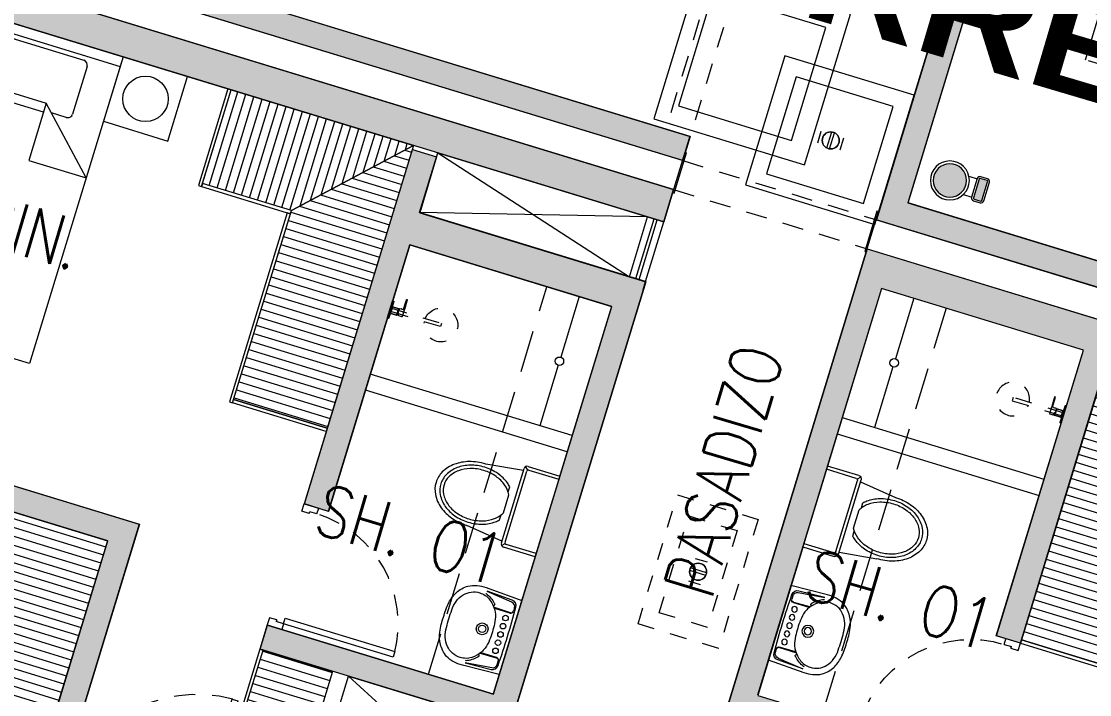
# Model space of a CAD drawing. Header units: millimetres. Extents: x 2471 to 2909, y 1327 to 1568.
# Drawn here: x 2649.39 to 2655.72, y 1480.88 to 1484.87 of the extents above; entities that cross this region are included whole.
import ezdxf
from ezdxf.xclip import XClip

# ---------------------------------------------------------------- set-up
doc = ezdxf.new("R2010")
doc.units = ezdxf.units.MM
doc.header["$XCLIPFRAME"] = 2
doc.set_wipeout_variables(frame=1)
for name, pattern in [('ACAD_ISO07W100', [3, 0, -3]), ('HIDDEN', [0.375, 0.25, -0.125]), ('HIDDEN2', [0.1875, 0.125, -0.0625])]:
    doc.linetypes.add(name, pattern=pattern)
doc.layers.get('0').update_dxf_attribs({"color": 251, "lineweight": 9})
for name, color, linetype, lineweight in [('A-EST HATCH', 251, 'Continuous', 13), ('A-EST PLACAS', 251, 'Continuous', 13), ('A-EST VIGAS', 251, 'HIDDEN2', 13), ('A-ESTRUCTURA-HATCH', 251, 'Continuous', 13), ('A-LINEAS', 251, 'Continuous', 13), ('A-MOBILIARIO', 251, 'Continuous', 13), ('A-MURO BAJO', 251, 'Continuous', 13), ('A-MUROS', 251, 'Continuous', 13), ('A-PROYECCIONES', 251, 'HIDDEN', 13), ('A-SANITARIOS', 251, 'Continuous', 13), ('A_30_DispositivosSanit', 251, 'Continuous', 13), ('A_50_TextoAmbiente', 251, 'Continuous', 13), ('A_50_TextoSubtitulos', 251, 'Continuous', 13), ('DLP_MOBILIARIO FIJO', 251, 'Continuous', 13), ('DLP_VERDE', 251, 'Continuous', 13)]:
    doc.layers.add(name, color=color, linetype=linetype, lineweight=lineweight)
doc.styles.add('R100-200', font='romans.shx', dxfattribs={"width": 0.8, "height": 0.3})
doc.styles.add('R140-200', font='ariblk.ttf', dxfattribs={"height": 0.5})

# ---------------------------------------------------------------- blocks, each defined once
blk = doc.blocks.new('EST P1')
at = {"layer": 'A-ESTRUCTURA-HATCH'}
h = blk.add_hatch(dxfattribs=at)
h.set_pattern_fill('ANSI31', color=256, scale=0.02)
h.set_pattern_definition([(45, (-226392.07709, -8188203.05961), (-0.04490128060535, 0.04490128060535), [])])
h.paths.add_polyline_path([(-3.61, 5.05), (-3.61, 4.85), (-44.785, 4.85), (-44.785, -0.15), (-46.99, -0.15), (-46.99, -11.15), (-3.61, -11.1501), (-3.61, -11.4001), (-47.24, -11.4001), (-47.24, 0.15), (-45.035, 0.15), (-45.035, 5.05)])
h.paths.add_polyline_path([(5.8757, 4.85), (5.8757, 5.05), (35.53, 5.05), (35.53, 4.85)])
h.paths.add_polyline_path([(47.915, 5.05), (35.58, 5.05), (35.58, 4.85), (47.915, 4.85)])
h.paths.add_polyline_path([(51.865, 4.85), (53.3757, 4.85), (53.3757, 5.05), (51.865, 5.05)])
edge = h.paths.add_edge_path()
edge.add_arc((63.3007, -0.15), 9.7, 360, 540)
edge.add_line((53.6007, -0.15), (53.8007, -0.15))
edge.add_arc((63.3007, -0.15), 9.5, 0.90471, 180, ccw=False)
edge.add_line((72.7995, 0), (70.3507, 0))
edge.add_line((70.3507, 0), (70.3507, -0.1499))
edge.add_line((70.3507, -0.1499), (73.0007, -0.15))
edge = h.paths.add_edge_path()
edge.add_arc((63.3007, -0.15), 3.3, 0.00085, 49.99468)
edge.add_line((65.4221, 2.3777), (65.4222, -0.15))
edge.add_line((65.4222, -0.15), (65.2722, -0.15))
edge.add_line((65.2722, -0.15), (65.2721, 2.4964))
edge.add_arc((63.3007, -0.15), 3.3, 53.31658, 179.99996)
edge.add_line((60.0007, -0.15), (59.8007, -0.15))
edge.add_arc((63.3007, -0.15), 3.5, 2.45736, 179.99993, ccw=False)
edge.add_line((66.7975, 0.0001), (69.4507, 0))
edge.add_line((69.4507, 0), (69.4507, -0.1499))
edge.add_line((69.4507, -0.1499), (66.6007, -0.1499))
h.paths.add_polyline_path([(-3.56, -11.15), (35.53, -11.15), (35.53, -11.4001), (-3.56, -11.4001)])
h.paths.add_polyline_path([(35.58, -11.1501), (71.88, -11.1501), (71.88, -11.4001), (35.58, -11.4)])
blk = doc.blocks.new('A$C47ad906b')
at = {"linetype": 'ACAD_ISO07W100'}
blk.add_blockref('EST P1', (27.0859, 53.6317), dxfattribs=at)
blk = doc.blocks.new('A$C00f3ad8b')
at = {"layer": 'A-EST HATCH'}
h = blk.add_hatch(color=256, dxfattribs=at)
h.dxf.hatch_style = 1
h.paths.add_polyline_path([(39.55, 0.0604), (39.55, 6.1254), (38.05, 6.1254), (38.05, 5.3754), (37.9, 5.3754), (37.9, 6.3253), (39.7, 6.3253), (39.7, 5.4503), (41.2, 5.4503), (41.2, 5.9504), (41.35, 5.9504), (41.35, 5.2503), (39.7, 5.2503), (39.7, 0.0604)])
h.paths.add_polyline_path([(18.45, 10.1253), (20.05, 10.1253), (20.05, 13.2253), (18.85, 13.2253), (18.85, 13.3753), (20.2, 13.3753), (20.2, 9.9753), (18.45, 9.9753)])
h.paths.add_polyline_path([(17.65, 13.3753), (17.5, 13.3753), (17.5, 9.9753), (17.65, 9.9753)])
h.paths.add_polyline_path([(12.15, 13.8503), (11.85, 13.8503), (11.85, 13.7003), (12, 13.7003), (12, 10.6253), (12.15, 10.6253)])
h.paths.add_polyline_path([(15.1, 13.2253), (15.1, 10.1253), (16.7, 10.1253), (16.7, 9.9753), (14.95, 9.9753), (14.95, 13.3753), (16.3, 13.3753), (16.3, 13.2253)])
h.paths.add_polyline_path([(5.85, 13.7003), (5.25, 13.7003), (5.25, 13.8504), (6, 13.8504), (6, 10.4504), (4.85, 10.4504), (4.85, 10.6004), (5.85, 10.6004)])
h.paths.add_polyline_path([(4.05, 13.8504), (4.05, 10.4504), (3.9, 10.4504), (3.9, 13.8504)])
h.paths.add_polyline_path([(3.1, 10.6004), (1.5, 10.6004), (1.5, 13.7003), (2.7, 13.7003), (2.7, 13.8504), (1.35, 13.8504), (1.35, 10.4504), (3.1, 10.4504)])
h.paths.add_polyline_path([(5.85, 0.1503), (5.25, 0.1503), (5.25, 0.0004), (6, 0.0004), (6, 3.4004), (4.85, 3.4004), (4.85, 3.2504), (5.85, 3.2504)])
h.paths.add_polyline_path([(4.05, 0.0004), (4.05, 3.4004), (3.9, 3.4004), (3.9, 0.0004)])
h.paths.add_polyline_path([(3.1, 3.2504), (1.5, 3.2504), (1.5, 0.1503), (2.7, 0.1503), (2.7, 0.0004), (1.35, 0.0004), (1.35, 3.4004), (3.1, 3.4004)])
h.paths.add_polyline_path([(8.7, 3.5003), (8.85, 3.5003), (8.85, 0.1504), (9, 0.1504), (9, 0.0004), (8.7, 0.0004)])
h.paths.add_polyline_path([(18.45, 3.7254), (20.05, 3.7254), (20.05, 0.6254), (18.85, 0.6254), (18.85, 0.4754), (20.2, 0.4754), (20.2, 3.8754), (18.45, 3.8754)])
h.paths.add_polyline_path([(17.65, 0.4754), (17.5, 0.4754), (17.5, 3.8754), (17.65, 3.8754)])
h.paths.add_polyline_path([(12.15, 0.0004), (11.85, 0.0004), (11.85, 0.1503), (12, 0.1503), (12, 3.2254), (12.15, 3.2254)])
h.paths.add_polyline_path([(15.1, 0.6254), (15.1, 3.7254), (16.7, 3.7254), (16.7, 3.8754), (14.95, 3.8754), (14.95, 0.4754), (16.3, 0.4754), (16.3, 0.6254)])
h.paths.add_polyline_path([(31.6, 10.1253), (30, 10.1253), (30, 13.2253), (31.2, 13.2253), (31.2, 13.3753), (29.85, 13.3753), (29.85, 9.9753), (31.6, 9.9753)])
h.paths.add_polyline_path([(32.4, 13.3753), (32.55, 13.3753), (32.55, 9.9753), (32.4, 9.9753)])
h.paths.add_polyline_path([(38.2, 13.8503), (38.2, 13.7003), (38.05, 13.7003), (38.05, 10.6253), (37.9, 10.6253), (37.9, 13.8503)])
h.paths.add_polyline_path([(34.95, 13.2253), (34.95, 10.1253), (33.35, 10.1253), (33.35, 9.9753), (35.1, 9.9753), (35.1, 13.3753), (33.75, 13.3753), (33.75, 13.2253)])
h.paths.add_polyline_path([(39.7, 8.6004), (41.35, 8.6004), (41.35, 7.9004), (41.2, 7.9004), (41.2, 8.4004), (39.7, 8.4004), (39.7, 7.5253), (37.9, 7.5253), (37.9, 8.4753), (38.05, 8.4753), (38.05, 7.7253), (39.55, 7.7253), (39.55, 13.7903), (39.7, 13.7903)])
h.paths.add_polyline_path([(44.2, 13.7003), (44.8, 13.7003), (44.8, 13.8504), (44.05, 13.8504), (44.05, 10.4504), (45.2, 10.4504), (45.2, 10.6004), (44.2, 10.6004)])
h.paths.add_polyline_path([(46, 13.8504), (46, 10.4504), (46.15, 10.4504), (46.15, 13.8504)])
h.paths.add_polyline_path([(46.95, 10.6004), (48.55, 10.6004), (48.55, 13.7003), (47.35, 13.7003), (47.35, 13.8504), (48.7, 13.8504), (48.7, 10.4504), (46.95, 10.4504)])
h.paths.add_polyline_path([(46, 0.0004), (46, 3.4004), (46.15, 3.4004), (46.15, 0.0004)])
h.paths.add_polyline_path([(46.95, 3.2504), (48.55, 3.2504), (48.55, 0.1503), (47.35, 0.1503), (47.35, 0.0004), (48.7, 0.0004), (48.7, 3.4004), (46.95, 3.4004)])
h.paths.add_polyline_path([(41.35, 3.5003), (41.2, 3.5003), (41.2, 0.1504), (41.05, 0.1504), (41.05, 0.0004), (41.35, 0.0004)])
h.paths.add_polyline_path([(31.6, 3.7254), (30, 3.7254), (30, 0.6254), (31.2, 0.6254), (31.2, 0.4754), (29.85, 0.4754), (29.85, 3.8754), (31.6, 3.8754)])
h.paths.add_polyline_path([(32.4, 0.4754), (32.55, 0.4754), (32.55, 3.8754), (32.4, 3.8754)])
h.paths.add_polyline_path([(37.9, 0.0004), (38.2, 0.0004), (38.2, 0.1504), (38.05, 0.1503), (38.05, 3.2254), (37.9, 3.2254)])
h.paths.add_polyline_path([(34.95, 0.6254), (34.95, 3.7254), (33.35, 3.7254), (33.35, 3.8754), (35.1, 3.8754), (35.1, 0.4754), (33.75, 0.4754), (33.75, 0.6254)])
h.paths.add_polyline_path([(10.35, 6.3253), (12.15, 6.3253), (12.15, 5.3754), (12, 5.3754), (12, 6.1254), (10.5, 6.1254), (10.5, 0.0604), (10.35, 0.0604), (10.35, 5.2503), (8.7, 5.2503), (8.7, 5.9504), (8.85, 5.9504), (8.85, 5.4503), (10.35, 5.4503)])
h.paths.add_polyline_path([(44.05, 0.0004), (44.05, 3.4004), (45.2, 3.4004), (45.2, 3.2504), (44.2, 3.2504), (44.2, 0.1503), (44.8, 0.1503), (44.8, 0.0004)])
h.paths.add_polyline_path([(46.9532, 8.3504), (47.1, 8.3504), (47.1, 9.5504), (44.95, 9.5504), (44.95, 9.4004), (45.4, 9.4004), (45.4, 7.8004), (45.6, 7.8004), (45.6, 9.4004), (46.95, 9.4004), (46.95, 8.3504)], flags=17)
h.paths.add_polyline_path([(46.9532, 5.5004), (47.1, 5.5004), (47.1, 4.3004), (44.95, 4.3004), (44.95, 4.4504), (45.4, 4.4504), (45.4, 6.0504), (45.6, 6.0504), (45.6, 4.4504), (46.95, 4.4504), (46.95, 5.5004)], flags=17)
h.paths.add_polyline_path([(41.1999, 7.0004), (44.05, 7.0004), (44.05, 9.5504), (44.2, 9.5504), (44.2, 7.0003), (46.95, 7.0004), (46.95, 7.6003), (47.1, 7.6003), (47.1, 7.0004), (49.85, 7.0004), (49.85, 11.0504), (50.05, 11.0504), (50.05, 2.8004), (49.85, 2.8004), (49.85, 6.8504), (47.1, 6.8504), (47.1, 6.2504), (46.95, 6.2504), (46.95, 6.8504), (44.2, 6.8504), (44.2, 4.3004), (44.05, 4.3004), (44.05, 6.8504), (41.1999, 6.8504)])
h.paths.add_polyline_path([(41.35, 13.8504), (41.35, 10.3504), (41.2, 10.3504), (41.2, 13.7003), (41.05, 13.7003), (41.05, 13.8503)])
h.paths.add_polyline_path([(10.35, 13.7903), (10.35, 8.6004), (8.7, 8.6004), (8.7, 7.9003), (8.85, 7.9003), (8.85, 8.4004), (10.35, 8.4004), (10.35, 7.5253), (12.15, 7.5253), (12.15, 8.4753), (12, 8.4753), (12, 7.7253), (10.5, 7.7253), (10.5, 13.7903)])
h.paths.add_polyline_path([(2.95, 7.0003), (0.2, 7.0004), (0.2, 11.0504), (0, 11.0504), (0, 2.8004), (0.2, 2.8004), (0.2, 6.8504), (2.95, 6.8504), (2.95, 6.2504), (3.1, 6.2504), (3.1, 6.8504), (5.85, 6.8504), (5.85, 4.3004), (6, 4.3004), (6, 6.8504), (8.8501, 6.8504), (8.8501, 7.0003), (6, 7.0003), (6, 9.5503), (5.85, 9.5503), (5.85, 7.0003), (3.1, 7.0003), (3.1, 7.6004), (2.95, 7.6004)])
h.paths.add_polyline_path([(8.7, 13.8503), (9, 13.8503), (9, 13.7003), (8.85, 13.7003), (8.85, 10.3504), (8.7, 10.3504)])
h.paths.add_polyline_path([(3.0968, 8.3504), (2.95, 8.3504), (2.95, 9.5503), (5.1, 9.5503), (5.1, 9.4003), (4.65, 9.4003), (4.65, 7.8003), (4.45, 7.8003), (4.45, 9.4003), (3.1, 9.4003), (3.1, 8.3504)], flags=17)
h.paths.add_polyline_path([(3.0968, 5.5004), (2.95, 5.5004), (2.95, 4.3004), (5.1, 4.3004), (5.1, 4.4504), (4.65, 4.4503), (4.65, 6.0503), (4.45, 6.0503), (4.45, 4.4503), (3.1, 4.4504), (3.1, 5.5004)], flags=17)
h.paths.add_polyline_path([(23.35, 7.5254), (23.2, 7.5254), (23.2, 11.2254), (23.35, 11.2254)])
h.paths.add_polyline_path([(27.6, 7.5254), (37, 7.5253), (37, 7.6753), (33.45, 7.6753), (33.45, 9.0753), (33.25, 9.0753), (33.25, 7.6753), (30.35, 7.6753), (30.35, 9.0753), (30.2, 9.0753), (30.2, 7.6753), (27.8, 7.6753), (27.8, 8.9254), (29.45, 8.9253), (29.45, 9.0753), (27.175, 9.0753), (27.175, 8.9254), (27.6, 8.9254)])
h.paths.add_polyline_path([(27.15, 7.5254), (25.15, 7.5254), (25.15, 7.6754), (27, 7.6754), (27, 11.0754), (25.15, 11.0754), (25.15, 11.2253), (27, 11.2253), (27, 13.3753), (27.85, 13.3753), (27.85, 13.2253), (27.15, 13.2253)])
h.paths.add_polyline_path([(22.45, 8.9253), (22.45, 7.5254), (13.05, 7.5253), (13.05, 7.6753), (16.6, 7.6753), (16.6, 9.0753), (16.8, 9.0753), (16.8, 7.6753), (19.7, 7.6753), (19.7, 9.0753), (19.85, 9.0753), (19.85, 7.6753), (22.25, 7.6753), (22.25, 8.9253), (20.6, 8.9253), (20.6, 9.0753), (22.795, 9.077), (22.795, 8.927)])
h.paths.add_polyline_path([(22.82, 13.227), (22.2, 13.2253), (22.2, 13.3753), (23.02, 13.377), (23.02, 7.527), (22.82, 7.527)])
h.paths.add_polyline_path([(23.02, 4.752), (23.02, 0.477), (22.2, 0.4754), (22.2, 0.6254), (22.82, 0.627), (22.82, 4.752)])
h.paths.add_polyline_path([(21.05, 4.7754), (21.05, 4.9254), (22.82, 4.927), (22.82, 6.177), (20.3, 6.1754), (20.3, 4.7754), (20.15, 4.7754), (20.15, 6.1754), (16.8, 6.1754), (16.8, 4.7754), (16.6, 4.7754), (16.6, 6.1754), (13.05, 6.1754), (13.05, 6.3253), (23.02, 6.327), (23.02, 4.777)])
h.paths.add_polyline_path([(29, 4.7754), (29, 4.9254), (27.2, 4.9254), (27.2, 6.1754), (29.75, 6.1754), (29.75, 4.7754), (29.9, 4.7754), (29.9, 6.1754), (33.25, 6.1754), (33.25, 4.7754), (33.45, 4.7754), (33.45, 6.1754), (37, 6.1754), (37, 6.3253), (27, 6.3254), (27, 4.7754)])
h.paths.add_polyline_path([(26, 1.0254), (23.35, 1.0254), (23.35, 3.6754), (25.7, 3.6754), (25.7, 4.2254), (26, 4.2254), (26, 4.3754), (25.55, 4.3754), (25.55, 3.8254), (23.35, 3.8254), (23.35, 6.1754), (24.55, 6.1754), (24.55, 6.3254), (23.2, 6.3254), (23.2, 0.8754), (26, 0.8754)])
h.paths.add_polyline_path([(27, 0.4754), (27.85, 0.4754), (27.85, 0.6254), (27.15, 0.6254), (27.15, 4.7504), (27, 4.7504)])
at = {"layer": 'A-EST PLACAS', "elevation": 0}
for points in [[(18.45, 10.1253), (20.05, 10.1253), (20.05, 13.2253), (18.85, 13.2253), (18.85, 13.3753), (20.2, 13.3753), (20.2, 9.9753), (18.45, 9.9753)], [(22.82, 13.227), (22.2, 13.2253), (22.2, 13.3753), (23.02, 13.377), (23.02, 7.527), (22.82, 7.527)], [(23.35, 7.5254), (23.2, 7.5254), (23.2, 11.2254), (23.35, 11.2254)], [(22.45, 8.9253), (22.45, 7.5254), (13.05, 7.5253), (13.05, 7.6753), (16.6, 7.6753), (16.6, 9.0753), (16.8, 9.0753), (16.8, 7.6753), (19.7, 7.6753), (19.7, 9.0753), (19.85, 9.0753), (19.85, 7.6753), (22.25, 7.6753), (22.25, 8.9253), (20.6, 8.9253), (20.6, 9.0753), (22.795, 9.077), (22.795, 8.927)], [(21.05, 4.7754), (21.05, 4.9254), (22.82, 4.927), (22.82, 6.177), (20.3, 6.1754), (20.3, 4.7754), (20.15, 4.7754), (20.15, 6.1754), (16.8, 6.1754), (16.8, 4.7754), (16.6, 4.7754), (16.6, 6.1754), (13.05, 6.1754), (13.05, 6.3253), (23.02, 6.327), (23.02, 4.777)], [(26, 1.0254), (23.35, 1.0254), (23.35, 3.6754), (25.7, 3.6754), (25.7, 4.2254), (26, 4.2254), (26, 4.3754), (25.55, 4.3754), (25.55, 3.8254), (23.35, 3.8254), (23.35, 6.1754), (24.55, 6.1754), (24.55, 6.3254), (23.2, 6.3254), (23.2, 0.8754), (26, 0.8754)]]:
    blk.add_lwpolyline(points, close=True, dxfattribs=at)
at = {"layer": 'A-EST VIGAS'}
for p, q in [((23.02, 7.527, 0), (23.02, 6.327, 0)), ((23.2, 7.5254, 0), (23.2, 6.3254, 0))]:
    blk.add_line(p, q, dxfattribs=at)
at = {"layer": 'A-EST VIGAS', "elevation": 0}
for points in [[(25.15, 7.6754), (23.35, 7.6754)], [(25.15, 7.5254), (23.35, 7.5254)]]:
    blk.add_lwpolyline(points, dxfattribs=at)
blk = doc.blocks.new('*U810')
at = {"true_color": 0xfa0000}
for points in [[(587.1393, -118.8736, 1), (587.1393, -119.1537, 1)], [(587.057, -119.2462, 0.414214), (587.049, -119.2542), (587.049, -119.313, 0.414214), (587.057, -119.321), (587.2215, -119.321, 0.414214), (587.2295, -119.313), (587.2295, -119.2542, 0.414214), (587.2215, -119.2462)]]:
    blk.add_hatch(color=1, dxfattribs=at).paths.add_polyline_path(points)
for p, q in [((587.0593, -119.1569), (587.0593, -119.2302)), ((587.2193, -119.1569), (587.2193, -119.2302))]:
    blk.add_line(p, q)
for points in [[(587.2455, -119.2542), (587.2455, -119.313, -0.414214), (587.2215, -119.337), (587.057, -119.337, -0.414214), (587.033, -119.313), (587.033, -119.2542, -0.414214), (587.057, -119.2302), (587.2215, -119.2302, -0.414214)], [(587.2295, -119.2542), (587.2295, -119.313, -0.414214), (587.2215, -119.321), (587.057, -119.321, -0.414214), (587.049, -119.313), (587.049, -119.2542, -0.414214), (587.057, -119.2462), (587.2215, -119.2462, -0.414214)]]:
    blk.add_lwpolyline(points, format="xyb", close=True)
for radius in [0.1641, 0.1401]:
    blk.add_circle((587.1393, -119.0136), radius)
blk = doc.blocks.new('*U821')
for p, q in [((0.01, 0.855), (0.01, 0.9)), ((0.1, 0.865), (0.1, 0.9)), ((0.055, 0.855), (0.01, 0.855)), ((0.1, 0.865), (0.055, 0.865)), ((0.055, 0.855), (0.055, 0.865)), ((0.055, 0.045), (0.01, 0.045)), ((0.01, 0.045), (0.01, 0)), ((0.055, 0.045), (0.055, 0.035)), ((0.1, 0.035), (0.055, 0.035)), ((0.1, 0.035), (0.1, 0))]:
    blk.add_line(p, q)
blk.add_lwpolyline([(0.93, 0.07), (0.93, 0.035), (0.1, 0.035), (0.1, 0.07)], close=True)
at = {"color": 7, "linetype": 'HIDDEN2'}
blk.add_arc((0.0995, 0.0339), 0.8311, 2.23015, 89.96723, dxfattribs=at)
blk = doc.blocks.new('ducha marsano')
at = {"linetype": 'HIDDEN2', "ltscale": 0.5, "extrusion": (-4.9425e-10, -7.91123e-10, -1)}
for p, q in [((-0.01, 0), (0.01, 0)), ((0.01, 0), (0.01, -0.3155)), ((-0.0205, -0.08), (-0.0205, -0.0601)), ((-0.0155, -0.058), (-0.0157, -0.058)), ((-0.01, -0.3155), (-0.01, 0)), ((0.0225, -0.0515), (-0.0001, -0.0515)), ((0.0225, -0.0515), (0.0225, -0.0627)), ((0.021, -0.0815), (-0.019, -0.0815)), ((0.025, -0.0815), (0.021, -0.0815)), ((0.0225, -0.0682), (0.0225, -0.077)), ((0.0225, -0.077), (0.025, -0.077)), ((0.025, -0.077), (0.0771, -0.077)), ((0.0771, -0.0815), (0.025, -0.0815)), ((0.0771, -0.077), (0.0816, -0.077)), ((0.0816, -0.0815), (0.0771, -0.0815)), ((0.0816, -0.077), (0.082, -0.077)), ((0.082, -0.0815), (0.0816, -0.0815)), ((0.082, -0.077), (0.084, -0.077)), ((0.084, -0.0815), (0.082, -0.0815)), ((0.0855, -0.0785), (0.0855, -0.08)), ((0.01, -0.3155), (-0.01, -0.3155))]:
    blk.add_line(p, q, dxfattribs=at)
for centre, radius, start, end in [((-0.0004, -0.0462), 0.02, 323.95812, 354.92979), ((0.0004, -0.0462), 0.02, 185.07021, 195.2705), ((0.019, -0.08), 0.0015, 270, 360), ((-0.084, -0.0785), 0.0015, 90, 180), ((-0.084, -0.08), 0.0015, 180, 270), ((0, -0.3155), 0.1, 95.73917, 84.26083)]:
    blk.add_arc(centre, radius, start, end, dxfattribs=at)
at = {"linetype": 'HIDDEN2', "ltscale": 0.5, "extrusion": (-4.94252e-10, -7.91124e-10, -1)}
blk.add_ellipse((0, -0.0515), major_axis=(-0.0225, -0.0095), ratio=0.001448, start_param=0.425436, end_param=1.567366, dxfattribs=at)
at = {"linetype": 'HIDDEN2', "ltscale": 0.5}
for points, degree in [([(-0.0305, 0), (0, 0), (0.0305, 0)], 2), ([(0.0305, 0), (0.0415, 0), (0.0525, 0)], 2), ([(0.0525, 0), (0.0525, -0.0038), (0.0525, -0.0075)], 2), ([(-0.0525, 0), (-0.0525, -0.0038), (-0.0525, -0.0075)], 2), ([(-0.0525, 0), (-0.0415, 0), (-0.0305, 0)], 2), ([(-0.0525, -0.0075), (-0.0525, -0.0075), (-0.0525, -0.0075)], 2), ([(0.0305, -0.008), (0, -0.008), (-0.0305, -0.008)], 2), ([(-0.0215, -0.008), (-0.0215, -0.0093), (-0.0215, -0.0105)], 2), ([(-0.021, -0.011), (-0.007, -0.011), (0.007, -0.011), (0.021, -0.011)], 3), ([(-0.02, -0.011), (-0.02, -0.0294), (-0.02, -0.0477)], 2), ([(-0.0197, -0.048), (0, -0.048), (0.0197, -0.048)], 2), ([(0.02, -0.011), (0.02, -0.0294), (0.02, -0.0477)], 2), ([(0.0215, -0.008), (0.0215, -0.0093), (0.0215, -0.0105)], 2)]:
    blk.add_open_spline(points, degree=degree, dxfattribs=at)
for points, weights in [([(-0.0525, -0.0075), (-0.0525, -0.0075), (-0.0525, -0.0075)], [1, 0.990847086912, 0.982266230892]), ([(-0.052, -0.008), (-0.0525, -0.008), (-0.0525, -0.0075)], [1, 0.707106781193, 1]), ([(-0.0215, -0.0105), (-0.0215, -0.011), (-0.021, -0.011)], [1, 0.70710678154, 1]), ([(-0.02, -0.0477), (-0.02, -0.048), (-0.0197, -0.048)], [1, 0.707106780138, 1]), ([(0.02, -0.0477), (0.02, -0.048), (0.0197, -0.048)], [1, 0.707106779703, 1]), ([(0.0211, -0.011), (0.0211, -0.011), (0.021, -0.011)], [1, 0.992411795776, 1]), ([(0.052, -0.008), (0.0521, -0.008), (0.0521, -0.008)], [1, 0.992411795771, 1])]:
    blk.add_rational_spline(points, weights, degree=2, dxfattribs=at)
for points, knots in [([(-0.0305, -0.008), (-0.0332, -0.008), (-0.0374, -0.008), (-0.0424, -0.008), (-0.0458, -0.008), (-0.0486, -0.008), (-0.0512, -0.008), (-0.052, -0.008), (-0.052, -0.008)], [0, 0, 0, 0, 8.104572, 12.495263, 16.885954, 21.276645, 25.667336, 33.771908, 33.771908, 33.771908, 33.771908]), ([(0.0225, -0.0682), (0.0225, -0.0682), (0.0225, -0.0682), (0.0225, -0.0679), (0.0224, -0.0677), (0.0224, -0.0672), (0.0224, -0.0669), (0.0223, -0.0662), (0.0223, -0.0658), (0.0223, -0.0652), (0.0223, -0.0648), (0.0224, -0.0641), (0.0224, -0.0638), (0.0224, -0.0633), (0.0225, -0.0631), (0.0225, -0.0628), (0.0225, -0.0627), (0.0225, -0.0627)], [0.4148436, 0.4148436, 0.4148436, 0.4148436, 0.5185541, 0.5185541, 0.6222645, 0.6222645, 0.7259759, 0.7259759, 0.8296873, 0.8296873, 0.9333987, 0.9333987, 1.03711, 1.03711, 1.1408205, 1.1408205, 1.2445309, 1.2445309, 1.2445309, 1.2445309]), ([(0.052, -0.008), (0.052, -0.008), (0.0512, -0.008), (0.0486, -0.008), (0.0458, -0.008), (0.0424, -0.008), (0.0374, -0.008), (0.0332, -0.008), (0.0305, -0.008)], [0, 0, 0, 0, 8.104572, 12.495263, 16.885954, 21.276645, 25.667336, 33.771908, 33.771908, 33.771908, 33.771908])]:
    blk.add_open_spline(points, degree=3, knots=knots, dxfattribs=at)
for points, weights, degree, knots in [([(0.0211, -0.011), (0.0211, -0.011), (0.0211, -0.011), (0.0211, -0.011), (0.0214, -0.0109), (0.0215, -0.0107), (0.0215, -0.0105)], [0.918641037743, 0.918640949346, 0.918640860949, 0.918640772552, 0.789223156395, 0.789223156395, 0.918640772552], 3, [0.1238988, 0.1238988, 0.1238988, 0.1238988, 0.1238993, 0.1238993, 0.1238993, 0.78603, 0.78603, 0.78603, 0.78603]), ([(0.0521, -0.008), (0.0521, -0.008), (0.0521, -0.008), (0.0525, -0.0079), (0.0525, -0.0075)], [0.918641037749, 0.918640905153, 0.918640772558, 0.724517853988, 0.918640772558], 2, [0.1238988, 0.1238988, 0.1238988, 0.1238993, 0.1238993, 0.7860311, 0.7860311, 0.7860311])]:
    blk.add_rational_spline(points, weights, degree=degree, knots=knots, dxfattribs=at)
blk = doc.blocks.new('*U806')
for p, q in [((0.01, 0.705), (0.01, 0.75)), ((0.055, 0.705), (0.01, 0.705)), ((0.1, 0.715), (0.055, 0.715)), ((0.055, 0.705), (0.055, 0.715)), ((0.1, 0.715), (0.1, 0.75)), ((0.055, 0.045), (0.01, 0.045)), ((0.01, 0.045), (0.01, 0)), ((0.055, 0.045), (0.055, 0.035)), ((0.1, 0.035), (0.055, 0.035)), ((0.1, 0.035), (0.1, 0))]:
    blk.add_line(p, q)
blk.add_lwpolyline([(0.78, 0.07), (0.78, 0.035), (0.1, 0.035), (0.1, 0.07)], close=True)
at = {"color": 7, "linetype": 'HIDDEN2'}
blk.add_arc((0.0996, 0.0341), 0.6809, 2.23015, 89.96723, dxfattribs=at)
blk = doc.blocks.new('SIFON JET_PLANTA')
blk.add_wipeout([(0, -0.25), (-0.195, -0.25), (-0.1995, -0.2495), (-0.2029, -0.2484), (-0.2029, -0.2484), (-0.2067, -0.2462), (-0.2067, -0.2462), (-0.209, -0.244), (-0.209, -0.244), (-0.2091, -0.2441), (-0.2108, -0.2423), (-0.2108, -0.2423), (-0.2108, -0.2423), (-0.2126, -0.2395), (-0.2126, -0.2395), (-0.2138, -0.2369), (-0.2138, -0.2369), (-0.2147, -0.2335), (-0.215, -0.23), (-0.215, -0.227), (-0.215, -0.2181), (-0.44, -0.19), (-0.4428, -0.19), (-0.4467, -0.1899), (-0.449, -0.1899), (-0.4518, -0.1898), (-0.455, -0.1897), (-0.4568, -0.1896), (-0.4592, -0.1894), (-0.4619, -0.1893), (-0.4639, -0.1891), (-0.4651, -0.189), (-0.4651, -0.189), (-0.4695, -0.1887), (-0.4735, -0.1883), (-0.4761, -0.188), (-0.4785, -0.1877), (-0.4812, -0.1874), (-0.4824, -0.1872), (-0.4862, -0.1867), (-0.4884, -0.1864), (-0.4916, -0.1859), (-0.4936, -0.1856), (-0.495, -0.1854), (-0.4974, -0.1849), (-0.4974, -0.1849), (-0.5022, -0.184), (-0.5066, -0.1832), (-0.5094, -0.1826), (-0.5118, -0.1821), (-0.5151, -0.1813), (-0.5177, -0.1807), (-0.5217, -0.1796), (-0.5238, -0.1791), (-0.5267, -0.1783), (-0.5267, -0.1783), (-0.5296, -0.1775), (-0.5321, -0.1768), (-0.5352, -0.1759), (-0.5385, -0.1749), (-0.5385, -0.1749), (-0.5412, -0.174), (-0.5428, -0.1735), (-0.5449, -0.1728), (-0.5465, -0.1722), (-0.5491, -0.1713), (-0.551, -0.1706), (-0.5543, -0.1693), (-0.5568, -0.1683), (-0.5598, -0.1671), (-0.5614, -0.1664), (-0.5644, -0.1652), (-0.5659, -0.1645), (-0.5675, -0.1637), (-0.5702, -0.1625), (-0.5738, -0.1608), (-0.5759, -0.1598), (-0.5781, -0.1587), (-0.5833, -0.1559), (-0.5871, -0.1538), (-0.5896, -0.1524), (-0.5918, -0.1511), (-0.5936, -0.15), (-0.595, -0.1492), (-0.5964, -0.1483), (-0.5987, -0.1469), (-0.6004, -0.1458), (-0.602, -0.1448), (-0.6039, -0.1435), (-0.6058, -0.1422), (-0.607, -0.1415), (-0.6086, -0.1403), (-0.612, -0.1379), (-0.6142, -0.1363), (-0.6153, -0.1355), (-0.6168, -0.1344), (-0.6179, -0.1335), (-0.6193, -0.1324), (-0.6204, -0.1315), (-0.6215, -0.1307), (-0.6223, -0.13), (-0.6235, -0.1291), (-0.6245, -0.1281), (-0.6245, -0.1281), (-0.6262, -0.1268), (-0.6276, -0.1255), (-0.6288, -0.1244), (-0.6305, -0.123), (-0.6318, -0.1217), (-0.6318, -0.1217), (-0.6335, -0.1201), (-0.6347, -0.119), (-0.6347, -0.119), (-0.6379, -0.1158), (-0.64, -0.1137), (-0.6458, -0.1074), (-0.6494, -0.1032), (-0.6554, -0.0958), (-0.6599, -0.0897), (-0.6623, -0.0862), (-0.6646, -0.0826), (-0.6679, -0.0774), (-0.6706, -0.0727), (-0.6722, -0.0699), (-0.6751, -0.0642), (-0.677, -0.0602), (-0.6779, -0.0581), (-0.6792, -0.0551), (-0.6803, -0.0522), (-0.6814, -0.0492), (-0.6827, -0.0457), (-0.6838, -0.0419), (-0.6855, -0.0361), (-0.6864, -0.0321), (-0.687, -0.0296), (-0.6876, -0.0264), (-0.6881, -0.0232), (-0.6891, -0.0164), (-0.6896, -0.0111), (-0.6899, -0.0065), (-0.69, 0), (-0.6899, 0.0044), (-0.6897, 0.0096), (-0.6893, 0.014), (-0.6887, 0.0194), (-0.6881, 0.0236), (-0.6881, 0.0236), (-0.6872, 0.0284), (-0.6867, 0.031), (-0.6855, 0.0361), (-0.6855, 0.0361), (-0.6838, 0.0421), (-0.6838, 0.0421), (-0.6819, 0.048), (-0.6804, 0.0521), (-0.6793, 0.0547), (-0.6779, 0.0582), (-0.6745, 0.0655), (-0.6745, 0.0655), (-0.6722, 0.0699), (-0.6705, 0.0728), (-0.669, 0.0755), (-0.6672, 0.0785), (-0.665, 0.082), (-0.6634, 0.0845), (-0.6611, 0.088), (-0.657, 0.0936), (-0.657, 0.0936), (-0.6534, 0.0984), (-0.6534, 0.0984), (-0.6503, 0.1023), (-0.6453, 0.108), (-0.6386, 0.1152), (-0.6326, 0.121), (-0.6299, 0.1235), (-0.6251, 0.1276), (-0.6206, 0.1314), (-0.6168, 0.1344), (-0.6106, 0.1389), (-0.6061, 0.142), (-0.6, 0.1461), (-0.5963, 0.1484), (-0.5908, 0.1517), (-0.5862, 0.1543), (-0.5794, 0.158), (-0.5693, 0.1629), (-0.5517, 0.1703), (-0.5465, 0.1722), (-0.5385, 0.1749), (-0.5346, 0.176), (-0.5265, 0.1784), (-0.5216, 0.1797), (-0.5148, 0.1813), (-0.5079, 0.1829), (-0.5016, 0.1842), (-0.4865, 0.1867), (-0.4763, 0.188), (-0.4726, 0.1884), (-0.4636, 0.1892), (-0.4549, 0.1897), (-0.449, 0.1899), (-0.44, 0.19), (-0.4322, 0.191), (-0.215, 0.2181), (-0.215, 0.2234), (-0.215, 0.2278), (-0.2149, 0.2323), (-0.2142, 0.2356), (-0.2129, 0.239), (-0.211, 0.2419), (-0.2091, 0.2441), (-0.2077, 0.2455), (-0.2055, 0.247), (-0.2007, 0.2492), (-0.195, 0.25), (-0.195, 0.25), (-0.1605, 0.25), (-0.0975, 0.25), (-0.0323, 0.25), (0, 0.25)])
for p, q in [((-0.215, 0.2181), (-0.44, 0.19)), ((-0.215, -0.23), (-0.215, 0.23)), ((-0.2091, 0.2441), (-0.1921, 0.2271)), ((-0.195, 0.25), (0, 0.25)), ((-0.195, -0.22), (-0.195, 0.22)), ((-0.185, 0.23), (0, 0.23)), ((0, 0.25), (0, -0.25)), ((-0.265, 0.0718), (-0.265, 0.1028)), ((-0.255, -0.0562), (-0.255, 0.0562)), ((-0.265, -0.1028), (-0.265, -0.0718)), ((-0.215, -0.2181), (-0.44, -0.19)), ((-0.2091, -0.2441), (-0.1921, -0.2271)), ((0, -0.25), (-0.195, -0.25)), ((0, -0.23), (-0.185, -0.23))]:
    blk.add_line(p, q)
for points in [[(-0.44, 0.19, 0.076393), (-0.5385, 0.1749, 0.086437), (-0.6168, 0.1344, 0.105872), (-0.6722, 0.0699, 0.125404), (-0.69, 0, 0.125404), (-0.6722, -0.0699, 0.105872), (-0.6168, -0.1344, 0.086437), (-0.5385, -0.1749, 0.076393), (-0.44, -0.19, 0.076393)], [(-0.265, 0.1028, 0.0362), (-0.2844, 0.1202, 0.08725), (-0.3535, 0.1565, 0.077598), (-0.44, 0.17, 0.077598), (-0.5265, 0.1565, 0.08725), (-0.5956, 0.1202, 0.105601), (-0.6443, 0.0627, 0.12364), (-0.66, 0, 0.12364), (-0.6443, -0.0627, 0.105601), (-0.5956, -0.1202, 0.08725), (-0.5265, -0.1565, 0.077598), (-0.44, -0.17, 0.077598)], [(-0.255, 0.0562, 0.100268), (-0.2967, 0.1044, 0.08725), (-0.3596, 0.1374, 0.077598), (-0.44, 0.15, 0.077598), (-0.5204, 0.1374, 0.08725), (-0.5833, 0.1044, 0.105601), (-0.6266, 0.0532, 0.12364), (-0.64, 0, 0.12364), (-0.6266, -0.0532, 0.105601), (-0.5833, -0.1044, 0.08725), (-0.5204, -0.1374, 0.077598), (-0.44, -0.15, 0.077598)], [(-0.44, -0.15, 0.077598), (-0.3596, -0.1374, 0.08725), (-0.2967, -0.1044, 0.100268), (-0.255, -0.0562, 0.12364)], [(-0.44, -0.17, 0.077598), (-0.3535, -0.1565, 0.08725), (-0.2844, -0.1202, 0.0362), (-0.265, -0.1028, 0.12364)]]:
    blk.add_lwpolyline(points, format="xyb")
for centre, radius, start, end in [((-0.195, 0.23), 0.02, 90, 180), ((-0.185, 0.22), 0.01, 90, 180), ((-0.195, -0.23), 0.02, 180, 270), ((-0.185, -0.22), 0.01, 180, 270)]:
    blk.add_arc(centre, radius, start, end)
blk = doc.blocks.new('BOWL-ITALGRIF_VARADERO_01')
for p, q in [((-0.2032, -0.1971), (-0.2208, -0.038)), ((0.2032, -0.1971), (0.2208, -0.038)), ((-0.1404, -0.2077), (-0.1424, -0.1083)), ((-0.1375, -0.205), (-0.1375, -0.1117)), ((0.1375, -0.205), (0.1375, -0.1117)), ((0.1404, -0.2077), (0.1424, -0.1083)), ((-0.1753, -0.222), (-0.1544, -0.222)), ((0.1753, -0.222), (0.1544, -0.222))]:
    blk.add_line(p, q)
for points in [[(-0.0917, 0.1589, -0.02989), (-0.0456, 0.1646, -0.007822), (0.0456, 0.1646, -0.02989), (0.0918, 0.1589, -0.091737), (0.1601, 0.1343, -0.112496), (0.2175, 0.0792, -0.147885), (0.2402, -0.0257), (0.23, -0.25), (-0.23, -0.25), (-0.2402, -0.0257, -0.147885), (-0.2175, 0.0792, -0.112496), (-0.1601, 0.1343, -0.091737)], [(-0.0496, -0.1363, -0.062677), (-0.1048, -0.1249, -0.110639), (-0.1576, -0.091, -0.120976), (-0.195, -0.0344, -0.061198), (-0.2, 0, -0.21707), (-0.1593, 0.092, -0.174983), (-0.0545, 0.1298, -0.010618), (0, 0.131, -0.010618), (0.0545, 0.1298, -0.174983), (0.1593, 0.092, -0.21707), (0.2, 0, -0.061198), (0.195, -0.0344, -0.120976), (0.1576, -0.091, -0.110639), (0.1048, -0.1249, -0.062677), (0.0496, -0.1363, -0.017583), (0, -0.138, -0.017583)]]:
    blk.add_lwpolyline(points, format="xyb", close=True)
for points in [[(-0.2216, -0.0381), (-0.2145, -0.1954, 0.390823), (-0.1807, -0.2288, 0.017524), (0.1807, -0.2288, 0.390823), (0.2145, -0.1954), (0.2216, -0.0381)], [(-0.2072, -0.035, 0.005), (-0.2064, -0.038, 0.121292), (-0.166, -0.0996, 0.007977), (-0.1624, -0.1031)], [(0.2072, -0.035, -0.005), (0.2064, -0.038, -0.121292), (0.166, -0.0996, -0.007977), (0.1624, -0.1031)]]:
    blk.add_lwpolyline(points, format="xyb")
for centre, radius in [((0, -0.075), 0.035), ((0, -0.075), 0.0215), ((-0.1015, -0.1885), 0.0165), ((-0.051, -0.1885), 0.0165), ((0, -0.1885), 0.0165), ((0.051, -0.1885), 0.0165), ((0.1015, -0.1885), 0.0165)]:
    blk.add_circle(centre, radius)
for centre, radius, start, end in [((-0.1583, -0.0987), 0.006, 226.64309, 46.64309), ((-0.1404, -0.1083), 0.002, 54.36186, 181.13739), ((-0.1355, -0.1117), 0.002, 56.71088, 180), ((0.1048, -0.1249), 9.094947017729287e-16, 0, 217.6714), ((0.1355, -0.1117), 0.002, 0, 123.28912), ((0.1404, -0.1083), 0.002, 358.86261, 125.63814), ((0.1583, -0.0987), 0.006, 133.35691, 313.35691), ((-0.1753, -0.194), 0.028, 186.31112, 270), ((-0.1545, -0.205), 0.017, 270, 0), ((-0.1544, -0.208), 0.014, 270, 1.13739), ((0.1545, -0.205), 0.017, 180, 270), ((0.1544, -0.208), 0.014, 178.86261, 270), ((0.1753, -0.194), 0.028, 270, 353.68888)]:
    blk.add_arc(centre, radius, start, end)
blk = doc.blocks.new('CAMA 2PLAZAS C_VELADOR')
at = {"layer": 'A-MOBILIARIO'}
for p, q in [((-1.8499, 0), (-0.3999, 0)), ((-1.8499, -0.06), (-1.8499, 0)), ((-0.3999, 0), (-0.3999, -0.06))]:
    blk.add_line(p, q, dxfattribs=at)
at = {"layer": 'A-MOBILIARIO', "linetype": 'Continuous'}
for p, q in [((-1.8499, -0.06), (-0.3999, -0.06)), ((-1.8499, -1.9), (-1.8499, -0.06)), ((-0.3999, -0.06), (-0.3999, -1.9)), ((-1.6633, -0.3958), (-1.6633, -0.1184)), ((-1.6327, -0.0878), (-1.2086, -0.0878)), ((-1.1779, -0.1184), (-1.1779, -0.3958)), ((-1.0719, -0.3958), (-1.0719, -0.1184)), ((-1.0413, -0.0878), (-0.6172, -0.0878)), ((-0.5866, -0.1184), (-0.5866, -0.4118)), ((-1.8499, -0.396), (-0.7546, -0.396)), ((-0.3999, -0.7507), (-0.7546, -0.396)), ((-0.7546, -0.396), (-0.7546, -0.7507)), ((-0.6172, -0.4424), (-0.7082, -0.4424)), ((-0.7546, -0.452), (-1.8499, -0.452)), ((-0.7546, -0.7507), (-0.3999, -0.7507)), ((-0.3999, -1.9), (-1.8499, -1.9))]:
    blk.add_line(p, q, dxfattribs=at)
at = {"layer": 'A-MOBILIARIO'}
for points in [[(-2.2499, -0.4), (-1.8499, -0.4), (-1.8499, 0), (-2.2499, 0)], [(-0.4, -0.4), (0, -0.4), (0, 0), (-0.4, 0)]]:
    blk.add_lwpolyline(points, close=True, dxfattribs=at)
for centre in [(-2.0499, -0.2), (-0.2, -0.2)]:
    blk.add_circle(centre, 0.1344, dxfattribs=at)
at = {"layer": 'A-MOBILIARIO', "linetype": 'Continuous'}
for centre, start, end in [((-1.6327, -0.1184), 90, 180), ((-1.2086, -0.1184), 0, 90), ((-1.0413, -0.1184), 90, 180), ((-0.6172, -0.1184), 0, 90), ((-0.6172, -0.4118), 270, 0)]:
    blk.add_arc(centre, 0.0306, start, end, dxfattribs=at)
blk = doc.blocks.new('TG-P1')
at = {"layer": 'DLP_MOBILIARIO FIJO'}
h = blk.add_hatch(dxfattribs=at)
h.set_pattern_fill('_USER', color=8, scale=0.05, angle=270, pattern_type=0)
h.set_pattern_definition([(270, (17.22, -3.145), (0.05, -9e-18), [])])
h.paths.add_polyline_path([(18.7, -3.725), (17.22, -3.725), (17.22, -3.145), (18.7, -3.145)])
h = blk.add_hatch(dxfattribs=at)
h.set_pattern_fill('_USER', color=8, scale=0.05, angle=180, pattern_type=0)
h.set_pattern_definition([(180, (-9800.245745, -3196.522796), (-6e-18, -0.05), [])])
h.paths.add_polyline_path([(21.47, -3.645), (21.47, -4.775), (20.89, -4.195), (20.89, -3.645)])
h = blk.add_hatch(dxfattribs=at)
h.set_pattern_fill('_USER', color=8, scale=0.05, angle=270, pattern_type=0)
h.set_pattern_definition([(270, (-7185.91502, -2438.04476), (0.05, -9e-18), [])])
h.paths.add_polyline_path([(21.47, -4.775), (19.7186, -4.775), (19.7186, -4.195), (20.89, -4.195)])
h = blk.add_hatch(dxfattribs=at)
h.set_pattern_fill('_USER', color=8, scale=0.05, angle=270, pattern_type=0)
h.set_pattern_definition([(270, (18.00001, -5.175), (0.05, -9e-18), [])])
h.paths.add_polyline_path([(18.35, -5.225), (17.95, -5.225), (17.95, -4.795), (18.35, -4.795)])
h = blk.add_hatch(dxfattribs=at)
h.set_pattern_fill('_USER', color=8, scale=0.05, angle=270, pattern_type=0)
h.set_pattern_definition([(270, (-7175.972186, -2443.476876), (0.05, -9e-18), [])])
h.paths.add_polyline_path([(21.4678, -9.0771), (19.72, -9.075), (19.72, -9.655), (20.8878, -9.6571)])
at = {"color": 8}
for points in [[(21.9, -6.325), (21.65, -6.325), (21.65, -6.335), (21.9, -6.335)], [(21.9, -7.515), (21.65, -7.515), (21.65, -7.525), (21.9, -7.525)]]:
    blk.add_lwpolyline(points, close=True, dxfattribs=at)
at = {"layer": 'A-LINEAS', "color": 8}
for p, q in [((21.47, -4.925, 0), (21.1, -6.225, 0)), ((21.47, -6.225, 0), (21.1, -4.925)), ((17.95, -6.175, 0), (18.35, -5.325)), ((20.475, -5.975), (20.1, -5.975)), ((20.9, -5.975), (20.525, -5.975)), ((21.045, -7.875), (20.67, -7.875)), ((21.47, -7.875), (21.095, -7.875))]:
    blk.add_line(p, q, dxfattribs=at)
for centre in [(20.5, -5.975), (21.07, -7.875)]:
    blk.add_circle(centre, 0.025, dxfattribs=at)
at = {"layer": 'A-MOBILIARIO', "color": 8}
for p, q in [((21.1, -6.265, 0), (21.47, -6.265, 0)), ((21.1, -6.285, 0), (21.47, -6.285, 0))]:
    blk.add_line(p, q, dxfattribs=at)
at = {"layer": 'A-MURO BAJO', "color": 8}
for p, q in [((20, -6.175), (20, -4.925)), ((20.1, -6.175), (20.1, -4.925)), ((21.1, -6.225, 0), (21.47, -6.225, 0)), ((21.1, -6.325, 0), (21.47, -6.325, 0)), ((20.57, -7.675, 0), (20.57, -8.925, 0)), ((20.67, -7.675, 0), (20.67, -8.925, 0))]:
    blk.add_line(p, q, dxfattribs=at)
at = {"layer": 'A-MUROS', "color": 8}
for p, q in [((18.85, -0.475), (18.85, -3.875)), ((18.7, -0.625), (18.7, -3.725)), ((18.7, -3.725), (17.1, -3.725)), ((18.85, -3.875), (17.1, -3.875)), ((18.35, -4.775), (18.35, -5.225)), ((18.5, -4.775), (18.35, -4.775)), ((18.5, -4.775), (18.5, -6.175)), ((19.25, -4.775), (19.25, -4.925)), ((19.25, -4.925), (20.9, -4.925)), ((20.9, -4.925), (20.9, -6.175)), ((18.35, -5.225), (17.95, -5.225)), ((17.95, -5.325), (18.35, -5.325)), ((18.35, -5.325), (18.35, -6.175)), ((21.05, -6.325, 0), (11.7, -6.325)), ((21.67, -7.525), (11.7, -7.525)), ((21.85, -7.525), (23.2, -7.525)), ((21.85, -12.975), (21.85, -7.525)), ((21.47, -8.925), (21.47, -7.675)), ((22, -7.675), (22, -10.025)), ((23.2, -7.675), (22, -7.675)), ((19.7, -9.075), (19.7, -8.925)), ((19.7, -8.925), (21.47, -8.925)), ((19.7, -9.075), (21.4678, -9.075, 0))]:
    blk.add_line(p, q, dxfattribs=at)
at = {"layer": 'A-MUROS', "color": 8, "elevation": 0}
for points in [[(21.47, -6.325), (21.67, -6.325), (21.67, -0.4734), (20.85, -0.475), (20.85, -0.625), (21.47, -0.625), (21.47, -4.775), (19.25, -4.775)], [(21.05, -6.325), (21.1, -6.325), (21.1002, -4.925), (21.47, -4.9251), (21.47, -6.325)]]:
    blk.add_lwpolyline(points, dxfattribs=at)
blk.add_lwpolyline([(22, -6.325), (21.85, -6.325), (21.85, -2.625), (22, -2.625)], close=True, dxfattribs=at)
at = {"layer": 'A-MUROS', "color": 8}
blk.add_lwpolyline([(21.67, -7.525), (21.67, -13.375), (20.85, -13.375), (20.85, -13.225), (21.47, -13.225), (21.47, -9.075), (19.7, -9.075)], dxfattribs=at)
at = {"layer": 'DLP_MOBILIARIO FIJO', "color": 8, "elevation": 0}
for points in [[(18.7, -3.725), (17.22, -3.725), (17.22, -3.145), (18.7, -3.145)], [(20.87, -3.625), (20.87, -3.645), (21.47, -3.645), (21.47, -3.625)], [(20.87, -4.195), (20.89, -4.195), (20.89, -3.645), (20.87, -3.645)], [(21.47, -3.645), (21.47, -4.775), (20.89, -4.195), (20.89, -3.645)], [(19.6986, -4.175), (19.6986, -4.195), (20.87, -4.195), (20.87, -4.175)], [(19.7186, -4.775), (19.6986, -4.775), (19.6986, -4.195), (19.7186, -4.195)], [(21.47, -4.775), (19.7186, -4.775), (19.7186, -4.195), (20.89, -4.195)], [(17.95, -4.775), (17.95, -4.795), (18.35, -4.795), (18.35, -4.775)], [(19.72, -9.075), (19.7, -9.075), (19.7, -9.655), (19.72, -9.655)]]:
    blk.add_lwpolyline(points, close=True, dxfattribs=at)
at = {"layer": 'DLP_MOBILIARIO FIJO', "color": 8}
blk.add_lwpolyline([(21.4678, -9.0771), (19.72, -9.075), (19.72, -9.655), (20.8878, -9.6571)], close=True, dxfattribs=at)
at = {"color": 8}
blk.add_blockref('A$C00f3ad8b', (-1.35, -13.852, 0), dxfattribs=at)
at = {"color": 8, "xscale": -0.7035271998764521, "yscale": 0.7035271998764521, "zscale": 0.7035271998764521}
blk.add_blockref('*U810', (435.2684, 75.8543), dxfattribs=at)
at = {"layer": 'A-MOBILIARIO', "color": 8, "extrusion": (-4.49068e-08, -3.60286e-08, 1), "rotation": 270}
blk.add_blockref('CAMA 2PLAZAS C_VELADOR', (21.47, -3.375, 0), dxfattribs=at)
at = {"layer": 'A-MOBILIARIO', "color": 8}
blk.add_blockref('*U821', (17.09, -4.775), dxfattribs=at)
at = {"layer": 'A-MOBILIARIO', "color": 8, "rotation": 270}
blk.add_blockref('*U806', (18.5, -4.765, 0), dxfattribs=at)
at = {"layer": 'A-MOBILIARIO', "color": 8, "xscale": -1, "rotation": 270}
blk.add_blockref('*U806', (18.95, -9.085, 0), dxfattribs=at)
at = {"layer": 'A-SANITARIOS', "color": 8, "extrusion": (-4.9425e-10, -7.91123e-10, -1), "xscale": -1, "rotation": 359.9999992996426}
blk.add_blockref('ducha marsano', (-20.5, -4.925, 0), dxfattribs=at)
at = {"layer": 'A-SANITARIOS', "color": 8}
blk.add_blockref('BOWL-ITALGRIF_VARADERO_01', (18.85, -5.925, 0), dxfattribs=at)
at = {"layer": 'A-SANITARIOS', "color": 8, "xscale": -1, "rotation": 180}
blk.add_blockref('BOWL-ITALGRIF_VARADERO_01', (19.4, -7.925, 0), dxfattribs=at)
at = {"layer": 'A-SANITARIOS', "color": 8, "extrusion": (-4.9425e-10, 7.91123e-10, -1), "rotation": 180.0000007003576}
blk.add_blockref('ducha marsano', (-21.07, -8.925, 0), dxfattribs=at)
at = {"layer": 'A-SANITARIOS', "color": 8, "extrusion": (-4.49068e-08, 3.60286e-08, 1), "rotation": 270.000001331223}
blk.add_blockref('SIFON JET_PLANTA', (19.6, -6.175, 0), dxfattribs=at)
at = {"layer": 'A-SANITARIOS', "color": 8, "extrusion": (4.49068e-08, 3.60286e-08, -1), "zscale": -1.000000000000009, "rotation": 90.00000133122295}
blk.add_blockref('SIFON JET_PLANTA', (-20.12, -7.675, 0), dxfattribs=at)
at = {"layer": 'A-MUROS', "color": 8}
for p, q in [((20.9, -6.175), (18.5, -6.175)), ((21.47, -7.675), (18.95, -7.675))]:
    blk.add_line(p, q, dxfattribs=at)
at = {"layer": 'A-PROYECCIONES', "color": 8}
for p, q in [((18.5, -5.775), (20.9, -5.775)), ((21.47, -8.075), (18.95, -8.075))]:
    blk.add_line(p, q, dxfattribs=at)
blk = doc.blocks.new('A$C4760cff2')
at = {"layer": 'A_50_TextoAmbiente', "style": 'R100-200', "width": 0.8}
for s, rotation, p in [('DORM. PRIN.', 343.4945, (32.0498, 18.7093)), ('PASADIZO', 73.49451, (37.7693, 16.1805)), ('SH. O1', 343.4945, (35.3984, 16.5899)), ('SH. O1', 343.49451, (38.3033, 16.2046))]:
    blk.add_text(s, height=0.3, rotation=rotation, dxfattribs=at).set_placement(p)
at = {"layer": 'A_50_TextoSubtitulos', "color": 8, "style": 'R140-200'}
blk.add_text('TORRE G', height=0.6, rotation=343.49374, dxfattribs=at).set_placement((37.0053, 20.0332))
blk = doc.blocks.new('R')
at = {"linetype": 'Continuous'}
for p, q in [((-0.0083, -0.0497), (-0.0083, 0.0497)), ((0.0083, -0.0497), (0.0083, 0.0497)), ((0.0694, -0.0367), (0.0694, 0.0367))]:
    blk.add_line(p, q, dxfattribs=at)
blk.add_circle((0, 0), 0.0504, dxfattribs=at)
blk = doc.blocks.new('cajas de desague')
at = {"linetype": 'HIDDEN', "ltscale": 0.35, "elevation": 0}
for points in [[(69.3991, -21.1685), (69.7177, -20.7832), (70.3343, -21.2929), (70.0157, -21.6783)], [(69.5399, -21.1552), (69.7311, -20.924), (70.1935, -21.3063), (70.0024, -21.5375)]]:
    blk.add_lwpolyline(points, close=True, dxfattribs=at)
at = {"elevation": 0}
for points in [[(72.49, -22.8804), (71.8734, -22.3707), (71.3637, -22.9873), (71.9803, -23.497)], [(72.3492, -22.8938), (71.8868, -22.5115), (71.5044, -22.974), (71.9669, -23.3563)]]:
    blk.add_lwpolyline(points, close=True, dxfattribs=at)
at = {"linetype": 'Continuous', "xscale": -1}
for p, rotation in [((69.8667, -21.2307, 0), 320.4177480018145), ((69.8667, -21.2307, 0), 320.4177480018145), ((71.9234, -22.938, 0), 230.4177480018145), ((71.9234, -22.938, 0), 230.4177480018145)]:
    blk.add_blockref('R', p, dxfattribs=dict(at, rotation=rotation))
at = {"linetype": 'Continuous'}
for p, rotation in [((69.8667, -21.2307, 0), 320.4177480018145), ((69.8667, -21.2307, 0), 320.4177480018145), ((71.9234, -22.938, 0), 230.4177480018145), ((71.9234, -22.938, 0), 230.4177480018145)]:
    blk.add_blockref('R', p, dxfattribs=dict(at, rotation=rotation))
blk = doc.blocks.new('cajas drenaje pluvial')
at = {"linetype": 'HIDDEN', "ltscale": 1.25, "elevation": 0}
blk.add_lwpolyline([(-4.9574, 75.6929), (-4.7238, 76.4581), (-3.9586, 76.2244), (-4.1923, 75.4593)], close=True, dxfattribs=at)
blk = doc.blocks.new('Buzones IE')
at = {"elevation": 0}
for points in [[(-7.2427, 76.2351), (-7.5153, 75.3424), (-6.6226, 75.0698), (-6.35, 75.9625)], [(-7.1652, 76.0894), (-7.3696, 75.4199), (-6.7001, 75.2155), (-6.4957, 75.885)]]:
    blk.add_lwpolyline(points, close=True, dxfattribs=at)

msp = doc.modelspace()

# ---------------------------------------------------------------- block references
at = {"linetype": 'ACAD_ISO07W100'}
ref = msp.add_blockref('A$C47ad906b', (2601.7285, 1500.8349, 0), dxfattribs=dict(at, rotation=257.382711444673))
XClip(ref).set_block_clipping_path([(-32.7771099955, 2.2226421868), (98.966152451, 2.2311685525), (98.9658266148, 7.2312249728), (99.7946497677, 7.2312789899), (100.0860832045, 13.4814635285), (100.1766123548, 17.3149815146), (100.3267845167, 20.5304395065), (97.1711962195, 20.6773210117), (93.5338054346, 23.2807166483), (85.4122358067, 23.2798339301), (85.4121779315, 21.8087508774), (84.8685753467, 21.4595517737), (84.2744105561, 21.0140181032), (83.7236675164, 20.5315185136), (83.2217984032, 20.020823719), (82.9119482925, 19.6642585539), (82.6902667088, 19.3857521464), (82.4208442196, 19.0171344008), (81.5253252406, 21.681570397), (-19.0374325849, 21.6816708043), (-22.9522799095, 17.2482101666), (-26.3217196958, 13.732875739), (-31.4099124894, 12.2080788992), (-35.6628028844, 13.1383932107)])
at = {"color": 251, "rotation": 73.0204060992356}
msp.add_blockref('TG-P1', (2640.8807, 1464.9978, 0), dxfattribs=at)

# ---------------------------------------------------------------- next in the draw order: hatches: boundary and pattern name
at = {"layer": 'DLP_VERDE'}
h = msp.add_hatch(dxfattribs=at)
h.set_pattern_fill('AR-SAND', color=256, scale=0.0035, angle=215)
h.set_pattern_definition([(252.5, (2602.00337, 1377.16765), (0.1028379, -0.13710426), [0, -0.135128, 0, -0.15113, 0, -0.1444625]), (222.5, (2602.00337, 1377.16765), (0.01502412, -0.29575865), [0, -0.072898, 0, -0.121793, 0, -0.0466725]), (182.5, (2602.09294, 1377.23037), (-0.22649154, -0.15920515), [0, -0.04445, 0, -0.16002, 0, -0.208915]), (172.5, (2602.09294, 1377.23037), (-0.17416064, -0.21719985), [0, -0.022225, 0, -0.104902, 0, -0.120015])])
edge = h.paths.add_edge_path()
edge.add_line((2655.0048, 1461.0845), (2656.0788, 1461.5317))
edge.add_line((2656.0788, 1461.5317), (2662.5887, 1482.8578))
edge.add_arc((2661.7379, 1483.1499), 0.8995, 341.04942, 431.14387)
edge.add_line((2662.0287, 1484.0011), (2661.2359, 1484.2433))
edge.add_line((2661.2359, 1484.2433), (2655.4863, 1465.4011))
edge.add_line((2655.4863, 1465.4011), (2656.2515, 1465.1674))
edge.add_line((2656.2515, 1465.1674), (2655.0048, 1461.0845))
edge = h.paths.add_edge_path()
edge.add_line((2640.0067, 1463.5009), (2640.105, 1463.823))
edge.add_line((2640.105, 1463.823), (2652.497, 1460.0404))
edge.add_line((2652.497, 1460.0404), (2650.568, 1459.2372))
edge.add_arc((2650.222, 1460.0681), 0.9, 253.02552, 292.60461, ccw=False)
edge.add_line((2649.9593, 1459.2073), (2644.3426, 1460.4383))
edge.add_arc((2644.6091, 1461.298), 0.9, 221.95086, 252.77571, ccw=False)
edge.add_arc((2637.124, 1455.2983), 8.6944, 38.37884, 70.63689)

# ---------------------------------------------------------------- next in the draw order: block references
for name, p in [('A$C4760cff2', (2615.7147, 1465.2582, 0)), ('cajas drenaje pluvial', (2660.6562, 1408.9521)), ('Buzones IE', (2660.6562, 1408.9521))]:
    msp.add_blockref(name, p)
at = {"layer": 'A_30_DispositivosSanit', "rotation": 112.6026581691862}
msp.add_blockref('cajas de desague', (2660.656, 1408.9524), dxfattribs=at)

doc.saveas('drawing.dxf')
